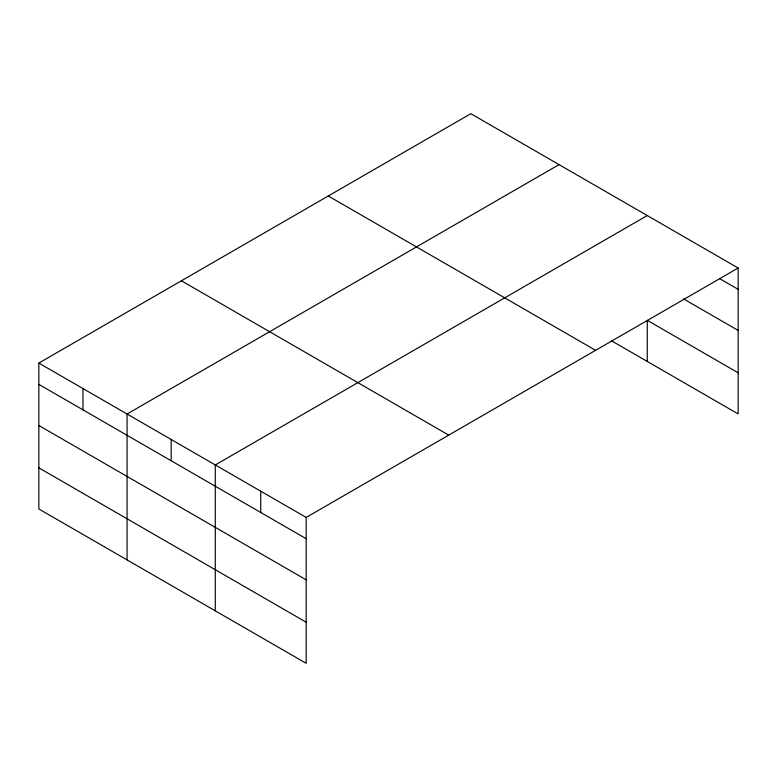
<?xml version="1.0" encoding="UTF-8"?>
<svg xmlns="http://www.w3.org/2000/svg" width="777" height="777" viewBox="0 0 777 777"><rect width="100%" height="100%" fill="white"/><g stroke="black" fill="none" stroke-linecap="round" stroke-linejoin="round"><path stroke-width="1.17" d="M38.85 363.082L306.177 517.424L306.177 663.315L38.85 508.974L38.85 363.082L470.823 113.685L738.15 268.026L738.15 413.918L611.548 340.831M559.042 164.617L127.069 414.015L127.069 559.906M647.26 215.55L215.287 464.947L215.287 610.839M306.177 517.424L738.15 268.026M719.56 278.593L738.15 289.326M683.41 298.834L738.15 330.439M738.15 372.805L647.26 320.328L647.26 361.441M328.273 195.989L595.6 350.33M181.4 280.779L448.727 435.12M38.85 384.372L306.177 538.714M38.85 425.495L306.177 579.836M38.85 467.851L306.177 622.202M260.732 491.181L260.732 512.48M171.183 439.481L171.183 460.771M82.964 388.549L82.964 409.838"/></g></svg>
